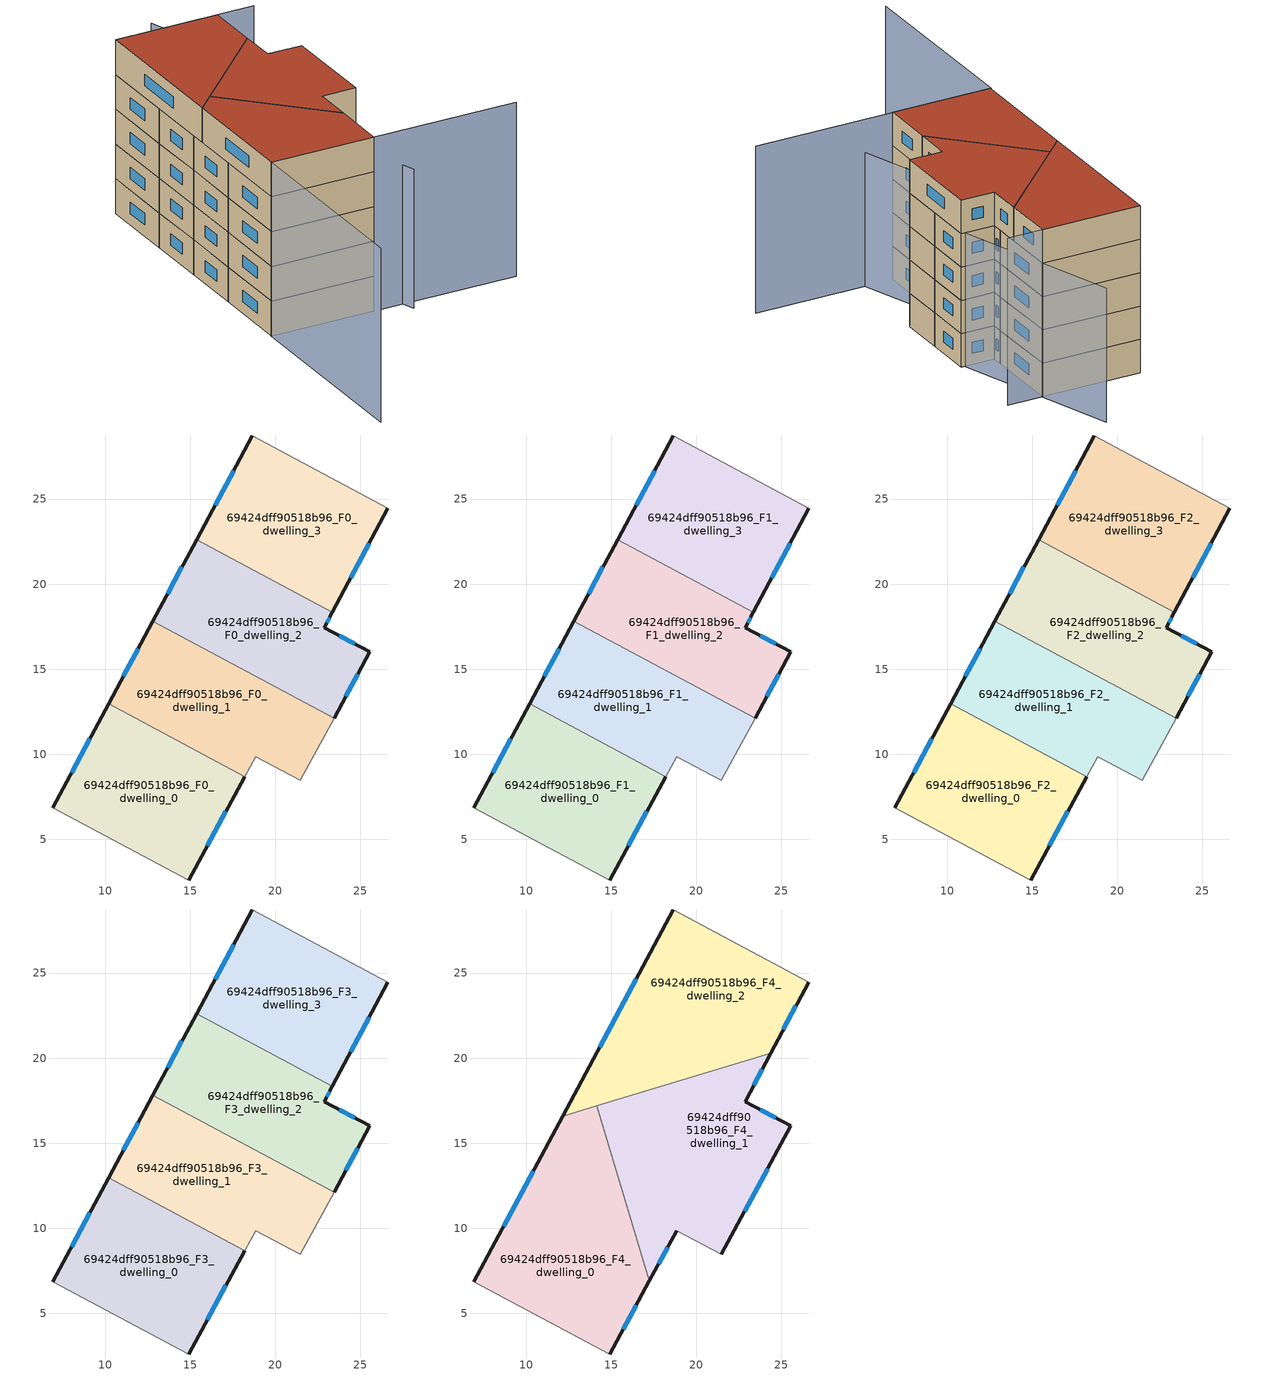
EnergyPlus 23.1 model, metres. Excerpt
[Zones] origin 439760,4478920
69424dff90518b96_F0_dwelling_0
 floor ground (EU_floor_Construction): 18.19,8.66 14.9,2.6 6.92,6.86 10.19,12.95 z0
 wall outside (EU_wall_Construction): 14.9,2.6 18.19,8.66 / 10.19,12.95 6.92,6.86 z0:3
 wall to 69424dff90518b96_F0_dwelling_1 (EU_wall_Construction): 18.19,8.66 10.19,12.95 z0:3
 wall adiabatic (EU_wall_Construction): 6.92,6.86 14.9,2.6 z0:3
 window (EU_Window_Construction): 16,4.63 17.09,6.64 / 9.09,10.92 8.01,8.9 z1:2
69424dff90518b96_F0_dwelling_1
 floor ground (EU_floor_Construction): 23.45,12.11 21.47,8.46 18.84,9.86 18.19,8.66 10.19,12.95 12.8,17.82 z0
 wall outside (EU_wall_Construction): 12.8,17.82 10.19,12.95 z0:3
 wall to 69424dff90518b96_F0_dwelling_2 (EU_wall_Construction): 23.45,12.11 12.8,17.82 z0:3
 wall adiabatic (EU_wall_Construction): 18.19,8.66 18.84,9.86 21.47,8.46 23.45,12.11 z0:3
 window (EU_Window_Construction): 11.92,16.2 11.06,14.58 z1:2
69424dff90518b96_F0_dwelling_2
 floor ground (EU_floor_Construction): 23.34,18.33 22.87,17.44 25.55,16.01 23.45,12.11 12.8,17.82 15.36,22.61 z0
 wall outside (EU_wall_Construction): 15.36,22.61 12.8,17.82 / 23.45,12.11 25.55,16.01 22.87,17.44 23.34,18.33 z0:3
 wall to 69424dff90518b96_F0_dwelling_3 (EU_wall_Construction): 23.34,18.33 15.36,22.61 z0:3
 window (EU_Window_Construction): 14.5,21.01 13.65,19.42 / 23.03,17.74 23.18,18.04 / 24.65,16.49 23.76,16.96 / 24.15,13.42 24.85,14.71 z1:2
69424dff90518b96_F0_dwelling_3
 floor ground (EU_floor_Construction): 26.59,24.46 23.34,18.33 15.36,22.61 18.63,28.71 z0
 wall outside (EU_wall_Construction): 23.34,18.33 26.59,24.46 / 18.63,28.71 15.36,22.61 z0:3
 wall adiabatic (EU_wall_Construction): 26.59,24.46 18.63,28.71 z0:3
 window (EU_Window_Construction): 24.43,20.38 25.51,22.41 / 17.54,26.67 16.46,24.65 z1:2
69424dff90518b96_F1_dwelling_0
 floor to 69424dff90518b96_F0_dwelling_0 (EU_floor_Construction): 18.19,8.66 14.9,2.6 6.92,6.86 10.19,12.95 z3
 wall outside (EU_wall_Construction): 14.9,2.6 18.19,8.66 / 10.19,12.95 6.92,6.86 z3:6
 wall to 69424dff90518b96_F1_dwelling_1 (EU_wall_Construction): 18.19,8.66 10.19,12.95 z3:6
 wall adiabatic (EU_wall_Construction): 6.92,6.86 14.9,2.6 z3:6
 window (EU_Window_Construction): 16,4.63 17.09,6.64 / 9.09,10.92 8.01,8.9 z4:5
69424dff90518b96_F1_dwelling_1
 floor to 69424dff90518b96_F0_dwelling_1 (EU_floor_Construction): 23.45,12.11 21.47,8.46 18.84,9.86 18.19,8.66 10.19,12.95 12.8,17.82 z3
 wall outside (EU_wall_Construction): 12.8,17.82 10.19,12.95 z3:6
 wall to 69424dff90518b96_F1_dwelling_2 (EU_wall_Construction): 23.45,12.11 12.8,17.82 z3:6
 wall adiabatic (EU_wall_Construction): 18.19,8.66 18.84,9.86 21.47,8.46 23.45,12.11 z3:6
 window (EU_Window_Construction): 11.92,16.2 11.06,14.58 z4:5
69424dff90518b96_F1_dwelling_2
 floor to 69424dff90518b96_F0_dwelling_2 (EU_floor_Construction): 23.34,18.33 22.87,17.44 25.55,16.01 23.45,12.11 12.8,17.82 15.36,22.61 z3
 wall outside (EU_wall_Construction): 15.36,22.61 12.8,17.82 / 23.45,12.11 25.55,16.01 22.87,17.44 23.34,18.33 z3:6
 wall to 69424dff90518b96_F1_dwelling_3 (EU_wall_Construction): 23.34,18.33 15.36,22.61 z3:6
 window (EU_Window_Construction): 14.5,21.01 13.65,19.42 / 23.03,17.74 23.18,18.04 / 24.65,16.49 23.76,16.96 / 24.15,13.42 24.85,14.71 z4:5
69424dff90518b96_F1_dwelling_3
 floor to 69424dff90518b96_F0_dwelling_3 (EU_floor_Construction): 26.59,24.46 23.34,18.33 15.36,22.61 18.63,28.71 z3
 wall outside (EU_wall_Construction): 23.34,18.33 26.59,24.46 / 18.63,28.71 15.36,22.61 z3:6
 wall adiabatic (EU_wall_Construction): 26.59,24.46 18.63,28.71 z3:6
 window (EU_Window_Construction): 24.43,20.38 25.51,22.41 / 17.54,26.67 16.46,24.65 z4:5
69424dff90518b96_F2_dwelling_0
 floor to 69424dff90518b96_F1_dwelling_0 (EU_floor_Construction): 18.19,8.66 14.9,2.6 6.92,6.86 10.19,12.95 z6
 wall outside (EU_wall_Construction): 14.9,2.6 18.19,8.66 / 10.19,12.95 6.92,6.86 z6:9
 wall to 69424dff90518b96_F2_dwelling_1 (EU_wall_Construction): 18.19,8.66 10.19,12.95 z6:9
 wall adiabatic (EU_wall_Construction): 6.92,6.86 14.9,2.6 z6:9
 window (EU_Window_Construction): 16,4.63 17.09,6.64 / 9.09,10.92 8.01,8.9 z7:8
69424dff90518b96_F2_dwelling_1
 floor to 69424dff90518b96_F1_dwelling_1 (EU_floor_Construction): 23.45,12.11 21.47,8.46 18.84,9.86 18.19,8.66 10.19,12.95 12.8,17.82 z6
 wall outside (EU_wall_Construction): 12.8,17.82 10.19,12.95 z6:9
 wall to 69424dff90518b96_F2_dwelling_2 (EU_wall_Construction): 23.45,12.11 12.8,17.82 z6:9
 wall adiabatic (EU_wall_Construction): 18.19,8.66 18.84,9.86 21.47,8.46 23.45,12.11 z6:9
 window (EU_Window_Construction): 11.92,16.2 11.06,14.58 z7:8
69424dff90518b96_F2_dwelling_2
 floor to 69424dff90518b96_F1_dwelling_2 (EU_floor_Construction): 23.34,18.33 22.87,17.44 25.55,16.01 23.45,12.11 12.8,17.82 15.36,22.61 z6
 wall outside (EU_wall_Construction): 15.36,22.61 12.8,17.82 / 23.45,12.11 25.55,16.01 22.87,17.44 23.34,18.33 z6:9
 wall to 69424dff90518b96_F2_dwelling_3 (EU_wall_Construction): 23.34,18.33 15.36,22.61 z6:9
 window (EU_Window_Construction): 14.5,21.01 13.65,19.42 / 23.03,17.74 23.18,18.04 / 24.65,16.49 23.76,16.96 / 24.15,13.42 24.85,14.71 z7:8
69424dff90518b96_F2_dwelling_3
 floor to 69424dff90518b96_F1_dwelling_3 (EU_floor_Construction): 26.59,24.46 23.34,18.33 15.36,22.61 18.63,28.71 z6
 wall outside (EU_wall_Construction): 23.34,18.33 26.59,24.46 / 18.63,28.71 15.36,22.61 z6:9
 wall adiabatic (EU_wall_Construction): 26.59,24.46 18.63,28.71 z6:9
 window (EU_Window_Construction): 24.43,20.38 25.51,22.41 / 17.54,26.67 16.46,24.65 z7:8
69424dff90518b96_F3_dwelling_0
 floor to 69424dff90518b96_F2_dwelling_0 (EU_floor_Construction): 18.19,8.66 14.9,2.6 6.92,6.86 10.19,12.95 z9
 wall outside (EU_wall_Construction): 14.9,2.6 18.19,8.66 / 10.19,12.95 6.92,6.86 z9:12
 wall to 69424dff90518b96_F3_dwelling_1 (EU_wall_Construction): 18.19,8.66 10.19,12.95 z9:12
 wall adiabatic (EU_wall_Construction): 6.92,6.86 14.9,2.6 z9:12
 window (EU_Window_Construction): 16,4.63 17.09,6.64 / 9.09,10.92 8.01,8.9 z10:11
69424dff90518b96_F3_dwelling_1
 floor to 69424dff90518b96_F2_dwelling_1 (EU_floor_Construction): 23.45,12.11 21.47,8.46 18.84,9.86 18.19,8.66 10.19,12.95 12.8,17.82 z9
 wall outside (EU_wall_Construction): 12.8,17.82 10.19,12.95 z9:12
 wall to 69424dff90518b96_F3_dwelling_2 (EU_wall_Construction): 23.45,12.11 12.8,17.82 z9:12
 wall adiabatic (EU_wall_Construction): 18.19,8.66 18.84,9.86 21.47,8.46 23.45,12.11 z9:12
 window (EU_Window_Construction): 11.92,16.2 11.06,14.58 z10:11
69424dff90518b96_F3_dwelling_2
 floor to 69424dff90518b96_F2_dwelling_2 (EU_floor_Construction): 23.34,18.33 22.87,17.44 25.55,16.01 23.45,12.11 12.8,17.82 15.36,22.61 z9
 wall outside (EU_wall_Construction): 15.36,22.61 12.8,17.82 / 23.45,12.11 25.55,16.01 22.87,17.44 23.34,18.33 z9:12
 wall to 69424dff90518b96_F3_dwelling_3 (EU_wall_Construction): 23.34,18.33 15.36,22.61 z9:12
 window (EU_Window_Construction): 14.5,21.01 13.65,19.42 / 23.03,17.74 23.18,18.04 / 24.65,16.49 23.76,16.96 / 24.15,13.42 24.85,14.71 z10:11
69424dff90518b96_F3_dwelling_3
 floor to 69424dff90518b96_F2_dwelling_3 (EU_floor_Construction): 26.59,24.46 23.34,18.33 15.36,22.61 18.63,28.71 z9
 wall outside (EU_wall_Construction): 23.34,18.33 26.59,24.46 / 18.63,28.71 15.36,22.61 z9:12
 wall adiabatic (EU_wall_Construction): 26.59,24.46 18.63,28.71 z9:12
 window (EU_Window_Construction): 24.43,20.38 25.51,22.41 / 17.54,26.67 16.46,24.65 z10:11
69424dff90518b96_F4_dwelling_0
 floor to 69424dff90518b96_F3_dwelling_0 (EU_floor_Construction): 16.42,9.61 17.24,6.91 14.9,2.6 6.92,6.86 10.19,12.95 z12
 floor to 69424dff90518b96_F3_dwelling_1 (EU_floor_Construction): 14.17,17.09 16.42,9.61 10.19,12.95 12.14,16.59 14.03,17.16 z12
 wall outside (EU_wall_Construction): 12.14,16.59 6.92,6.86 / 14.9,2.6 17.24,6.91 z12:15
 wall to 69424dff90518b96_F4_dwelling_1 (EU_wall_Construction): 17.24,6.91 14.13,17.19 z12:15
 wall adiabatic (EU_wall_Construction): 6.92,6.86 14.9,2.6 z12:15
 wall to 69424dff90518b96_F4_dwelling_2 (EU_wall_Construction): 14.13,17.19 12.14,16.59 z12:15
 window (EU_Window_Construction): 10.39,13.34 8.66,10.11 / 15.68,4.04 16.46,5.47 z13:14
 roof outside (EU_roof_Construction): 14.9,2.6 17.24,6.91 14.13,17.19 12.14,16.59 6.92,6.86 z15
69424dff90518b96_F4_dwelling_1
 floor to 69424dff90518b96_F3_dwelling_1 (EU_floor_Construction): 23.45,12.11 21.47,8.46 18.84,9.86 18.19,8.66 16.42,9.61 14.17,17.09 z12
 floor to 69424dff90518b96_F3_dwelling_0 (EU_floor_Construction): 18.19,8.66 17.24,6.91 16.42,9.61 z12
 floor to 69424dff90518b96_F3_dwelling_2 (EU_floor_Construction): 23.34,18.33 22.87,17.44 25.55,16.01 23.45,12.11 14.17,17.09 14.13,17.19 21.38,19.38 z12
 floor to 69424dff90518b96_F3_dwelling_3 (EU_floor_Construction): 24.38,20.29 23.34,18.33 21.38,19.38 z12
 wall outside (EU_wall_Construction): 17.24,6.91 18.84,9.86 / 21.47,8.46 25.55,16.01 22.87,17.44 24.38,20.29 z12:15
 wall adiabatic (EU_wall_Construction): 18.84,9.86 21.47,8.46 z12:15
 wall to 69424dff90518b96_F4_dwelling_2 (EU_wall_Construction): 24.38,20.29 14.13,17.19 z12:15
 window (EU_Window_Construction): 17.77,7.9 18.3,8.87 / 23.37,18.39 23.87,19.34 / 24.65,16.49 23.76,16.96 / 22.84,10.99 24.19,13.49 z13:14
 roof outside (EU_roof_Construction): 21.47,8.46 25.55,16.01 22.87,17.44 24.38,20.29 14.13,17.19 17.24,6.91 18.84,9.86 z15
69424dff90518b96_F4_dwelling_2
 floor to 69424dff90518b96_F3_dwelling_2 (EU_floor_Construction): 21.38,19.38 14.03,17.16 12.8,17.82 15.36,22.61 z12
 floor to 69424dff90518b96_F3_dwelling_3 (EU_floor_Construction): 26.59,24.46 24.38,20.29 21.38,19.38 15.36,22.61 18.63,28.71 z12
 floor to 69424dff90518b96_F3_dwelling_1 (EU_floor_Construction): 14.03,17.16 12.14,16.59 12.8,17.82 z12
 wall outside (EU_wall_Construction): 24.38,20.29 26.59,24.46 / 18.63,28.71 12.14,16.59 z12:15
 wall adiabatic (EU_wall_Construction): 26.59,24.46 18.63,28.71 z12:15
 window (EU_Window_Construction): 25.12,21.68 25.85,23.07 / 16.46,24.66 14.31,20.64 z13:14
 roof outside (EU_roof_Construction): 24.38,20.29 26.59,24.46 18.63,28.71 12.14,16.59 z15
shading: 16.98,0.24 19.53,16.19 / 25.16,15.29 27.75,31.3 z0:12; -1.34,-8.46 6.85,6.89 / 6.85,6.89 26.08,-3.36 / 29.45,22.92 18.63,28.71 z0:15
[Building]
EU S2 Campaign: North Axis=0; Terrain=City; Solar Distribution=FullExterior
[Site:Location]
Madrid: Latitude=40.5; Longitude=-3.5; Time Zone=1; Elevation=609
[SizingPeriod:WeatherFileDays]
AnnualSizingPeriod: Begin Month=1; Begin Day of Month=1; End Month=12; End Day of Month=31; Day of Week for Start Day=Monday; Use Weather File Daylight Saving Period=No; Use Weather File Rain and Snow Indicators=No
[MATERIAL]
EU_InternalMass_Material: Roughness=MediumRough; Thickness=0.1; Conductivity=1; Density=1800; Specific Heat=900; Thermal Absorptance=0.9; Solar Absorptance=0.7; Visible Absorptance=0.7
[MATERIAL:NOMASS] Roughness=MediumRough; Thermal Absorptance=0.9; Solar Absorptance=0.7; Visible Absorptance=0.7
Name | Thermal Resistance
EU_wall_NoMass | 0.459673
EU_roof_NoMass | 0.495815
EU_floor_NoMass | 0.788942
[WINDOWMATERIAL:SIMPLEGLAZINGSYSTEM]
EU_Window_SimpleGlazing: UFactor=4.26103; Solar Heat Gain Coefficient=0.85; Visible Transmittance=0.85
[CONSTRUCTION]
EU_wall_Construction: EU_wall_NoMass
EU_roof_Construction: EU_roof_NoMass
EU_floor_Construction: EU_floor_NoMass
EU_InternalMass_Construction: EU_InternalMass_Material
EU_Window_Construction: EU_Window_SimpleGlazing
[ZONE] Type=1; Multiplier=1; Ceiling Height=autocalculate; Floor Area=autocalculate; Part of Total Floor Area=Yes
Name | Volume
69424dff90518b96_F0_dwelling_0; 69424dff90518b96_F1_dwelling_0; 69424dff90518b96_F2_dwelling_0; 69424dff90518b96_F3_dwelling_0 | 187.873
69424dff90518b96_F4_dwelling_0 | 250.515
69424dff90518b96_F0_dwelling_1; 69424dff90518b96_F1_dwelling_1; 69424dff90518b96_F2_dwelling_1; 69424dff90518b96_F3_dwelling_1 | 187.887
69424dff90518b96_F4_dwelling_1 | 250.511
69424dff90518b96_F0_dwelling_2; 69424dff90518b96_F1_dwelling_2; 69424dff90518b96_F2_dwelling_2; 69424dff90518b96_F3_dwelling_2 | 187.885
69424dff90518b96_F4_dwelling_2 | 250.505
69424dff90518b96_F0_dwelling_3; 69424dff90518b96_F1_dwelling_3; 69424dff90518b96_F2_dwelling_3; 69424dff90518b96_F3_dwelling_3 | 187.879
[INTERNALMASS] Construction=EU_InternalMass_Construction
Name | Zone or ZoneList | Surface Area
69424dff90518b96_F0_dwelling_0_EU_InternalMass | 69424dff90518b96_F0_dwelling_0 | 62.6244
69424dff90518b96_F0_dwelling_1_EU_InternalMass | 69424dff90518b96_F0_dwelling_1 | 62.6289
69424dff90518b96_F0_dwelling_2_EU_InternalMass | 69424dff90518b96_F0_dwelling_2 | 62.6282
69424dff90518b96_F0_dwelling_3_EU_InternalMass | 69424dff90518b96_F0_dwelling_3 | 62.6265
69424dff90518b96_F1_dwelling_0_EU_InternalMass | 69424dff90518b96_F1_dwelling_0 | 62.6244
69424dff90518b96_F1_dwelling_1_EU_InternalMass | 69424dff90518b96_F1_dwelling_1 | 62.6289
69424dff90518b96_F1_dwelling_2_EU_InternalMass | 69424dff90518b96_F1_dwelling_2 | 62.6282
69424dff90518b96_F1_dwelling_3_EU_InternalMass | 69424dff90518b96_F1_dwelling_3 | 62.6265
69424dff90518b96_F2_dwelling_0_EU_InternalMass | 69424dff90518b96_F2_dwelling_0 | 62.6244
69424dff90518b96_F2_dwelling_1_EU_InternalMass | 69424dff90518b96_F2_dwelling_1 | 62.6289
69424dff90518b96_F2_dwelling_2_EU_InternalMass | 69424dff90518b96_F2_dwelling_2 | 62.6282
69424dff90518b96_F2_dwelling_3_EU_InternalMass | 69424dff90518b96_F2_dwelling_3 | 62.6265
69424dff90518b96_F3_dwelling_0_EU_InternalMass | 69424dff90518b96_F3_dwelling_0 | 62.6244
69424dff90518b96_F3_dwelling_1_EU_InternalMass | 69424dff90518b96_F3_dwelling_1 | 62.6289
69424dff90518b96_F3_dwelling_2_EU_InternalMass | 69424dff90518b96_F3_dwelling_2 | 62.6282
69424dff90518b96_F3_dwelling_3_EU_InternalMass | 69424dff90518b96_F3_dwelling_3 | 62.6265
69424dff90518b96_F4_dwelling_0_EU_InternalMass | 69424dff90518b96_F4_dwelling_0 | 83.5059
69424dff90518b96_F4_dwelling_1_EU_InternalMass | 69424dff90518b96_F4_dwelling_1 | 83.5029
69424dff90518b96_F4_dwelling_2_EU_InternalMass | 69424dff90518b96_F4_dwelling_2 | 83.5016
[OTHEREQUIPMENT] Fuel Type=Electricity; Design Level Calculation Method=Watts/Area; Power per Zone Floor Area=1; Fraction Latent=0; Fraction Radiant=0; Fraction Lost=0; Carbon Dioxide Generation Rate=0; EndUse Subcategory=EU_Step8_InternalGains
Name | Zone or ZoneList or Space or SpaceList | Schedule
EU_Step8_InternalGain_69424dff90518b96_F0_dwelling_0_f000 | 69424dff90518b96_F0_dwelling_0 | EU_Step8_GainSchedule_69424dff90518b96_F0_dwelling_0_f000
EU_Step8_InternalGain_69424dff90518b96_F0_dwelling_1_f000 | 69424dff90518b96_F0_dwelling_1 | EU_Step8_GainSchedule_69424dff90518b96_F0_dwelling_1_f000
EU_Step8_InternalGain_69424dff90518b96_F0_dwelling_2_f000 | 69424dff90518b96_F0_dwelling_2 | EU_Step8_GainSchedule_69424dff90518b96_F0_dwelling_2_f000
EU_Step8_InternalGain_69424dff90518b96_F0_dwelling_3_f000 | 69424dff90518b96_F0_dwelling_3 | EU_Step8_GainSchedule_69424dff90518b96_F0_dwelling_3_f000
EU_Step8_InternalGain_69424dff90518b96_F1_dwelling_0_f000 | 69424dff90518b96_F1_dwelling_0 | EU_Step8_GainSchedule_69424dff90518b96_F1_dwelling_0_f000
EU_Step8_InternalGain_69424dff90518b96_F1_dwelling_1_f000 | 69424dff90518b96_F1_dwelling_1 | EU_Step8_GainSchedule_69424dff90518b96_F1_dwelling_1_f000
EU_Step8_InternalGain_69424dff90518b96_F1_dwelling_2_f000 | 69424dff90518b96_F1_dwelling_2 | EU_Step8_GainSchedule_69424dff90518b96_F1_dwelling_2_f000
EU_Step8_InternalGain_69424dff90518b96_F1_dwelling_3_f000 | 69424dff90518b96_F1_dwelling_3 | EU_Step8_GainSchedule_69424dff90518b96_F1_dwelling_3_f000
EU_Step8_InternalGain_69424dff90518b96_F2_dwelling_0_f000 | 69424dff90518b96_F2_dwelling_0 | EU_Step8_GainSchedule_69424dff90518b96_F2_dwelling_0_f000
EU_Step8_InternalGain_69424dff90518b96_F2_dwelling_1_f000 | 69424dff90518b96_F2_dwelling_1 | EU_Step8_GainSchedule_69424dff90518b96_F2_dwelling_1_f000
EU_Step8_InternalGain_69424dff90518b96_F2_dwelling_2_f000 | 69424dff90518b96_F2_dwelling_2 | EU_Step8_GainSchedule_69424dff90518b96_F2_dwelling_2_f000
EU_Step8_InternalGain_69424dff90518b96_F2_dwelling_3_f000 | 69424dff90518b96_F2_dwelling_3 | EU_Step8_GainSchedule_69424dff90518b96_F2_dwelling_3_f000
EU_Step8_InternalGain_69424dff90518b96_F3_dwelling_0_f000 | 69424dff90518b96_F3_dwelling_0 | EU_Step8_GainSchedule_69424dff90518b96_F3_dwelling_0_f000
EU_Step8_InternalGain_69424dff90518b96_F3_dwelling_1_f000 | 69424dff90518b96_F3_dwelling_1 | EU_Step8_GainSchedule_69424dff90518b96_F3_dwelling_1_f000
EU_Step8_InternalGain_69424dff90518b96_F3_dwelling_2_f000 | 69424dff90518b96_F3_dwelling_2 | EU_Step8_GainSchedule_69424dff90518b96_F3_dwelling_2_f000
EU_Step8_InternalGain_69424dff90518b96_F3_dwelling_3_f000 | 69424dff90518b96_F3_dwelling_3 | EU_Step8_GainSchedule_69424dff90518b96_F3_dwelling_3_f000
EU_Step8_InternalGain_69424dff90518b96_F4_dwelling_0_f000 | 69424dff90518b96_F4_dwelling_0 | EU_Step8_GainSchedule_69424dff90518b96_F4_dwelling_0_f000
EU_Step8_InternalGain_69424dff90518b96_F4_dwelling_1_f000 | 69424dff90518b96_F4_dwelling_1 | EU_Step8_GainSchedule_69424dff90518b96_F4_dwelling_1_f000
EU_Step8_InternalGain_69424dff90518b96_F4_dwelling_2_f000 | 69424dff90518b96_F4_dwelling_2 | EU_Step8_GainSchedule_69424dff90518b96_F4_dwelling_2_f000
[ZONEVENTILATION:DESIGNFLOWRATE] Schedule=EU_AlwaysOn; Design Flow Rate Calculation Method=AirChanges/Hour; Air Changes per Hour=0.719161; Ventilation Type=Natural; Fan Pressure Rise=0; Fan Total Efficiency=1; Constant Term Coefficient=1; Temperature Term Coefficient=0; Velocity Term Coefficient=0; Velocity Squared Term Coefficient=0; Minimum Indoor Temperature=-100; Maximum Indoor Temperature=100; Delta Temperature=-100; Minimum Outdoor Temperature=-100; Maximum Outdoor Temperature=100; Maximum Wind Speed=40
Name | Zone or ZoneList or Space or SpaceList
EU_ConstantAir_69424dff90518b96_F0_dwelling_0 | 69424dff90518b96_F0_dwelling_0
EU_ConstantAir_69424dff90518b96_F0_dwelling_1 | 69424dff90518b96_F0_dwelling_1
EU_ConstantAir_69424dff90518b96_F0_dwelling_2 | 69424dff90518b96_F0_dwelling_2
EU_ConstantAir_69424dff90518b96_F0_dwelling_3 | 69424dff90518b96_F0_dwelling_3
EU_ConstantAir_69424dff90518b96_F1_dwelling_0 | 69424dff90518b96_F1_dwelling_0
EU_ConstantAir_69424dff90518b96_F1_dwelling_1 | 69424dff90518b96_F1_dwelling_1
EU_ConstantAir_69424dff90518b96_F1_dwelling_2 | 69424dff90518b96_F1_dwelling_2
EU_ConstantAir_69424dff90518b96_F1_dwelling_3 | 69424dff90518b96_F1_dwelling_3
EU_ConstantAir_69424dff90518b96_F2_dwelling_0 | 69424dff90518b96_F2_dwelling_0
EU_ConstantAir_69424dff90518b96_F2_dwelling_1 | 69424dff90518b96_F2_dwelling_1
EU_ConstantAir_69424dff90518b96_F2_dwelling_2 | 69424dff90518b96_F2_dwelling_2
EU_ConstantAir_69424dff90518b96_F2_dwelling_3 | 69424dff90518b96_F2_dwelling_3
EU_ConstantAir_69424dff90518b96_F3_dwelling_0 | 69424dff90518b96_F3_dwelling_0
EU_ConstantAir_69424dff90518b96_F3_dwelling_1 | 69424dff90518b96_F3_dwelling_1
EU_ConstantAir_69424dff90518b96_F3_dwelling_2 | 69424dff90518b96_F3_dwelling_2
EU_ConstantAir_69424dff90518b96_F3_dwelling_3 | 69424dff90518b96_F3_dwelling_3
EU_ConstantAir_69424dff90518b96_F4_dwelling_0 | 69424dff90518b96_F4_dwelling_0
EU_ConstantAir_69424dff90518b96_F4_dwelling_1 | 69424dff90518b96_F4_dwelling_1
EU_ConstantAir_69424dff90518b96_F4_dwelling_2 | 69424dff90518b96_F4_dwelling_2
[HVACTEMPLATE:THERMOSTAT] Constant Heating Setpoint=20; Constant Cooling Setpoint=50
EU_HeatOnly_69424dff90518b96_F0_dwelling_0; EU_HeatOnly_69424dff90518b96_F0_dwelling_1; EU_HeatOnly_69424dff90518b96_F0_dwelling_2; EU_HeatOnly_69424dff90518b96_F0_dwelling_3; EU_HeatOnly_69424dff90518b96_F1_dwelling_0; EU_HeatOnly_69424dff90518b96_F1_dwelling_1; EU_HeatOnly_69424dff90518b96_F1_dwelling_2; EU_HeatOnly_69424dff90518b96_F1_dwelling_3; EU_HeatOnly_69424dff90518b96_F2_dwelling_0; EU_HeatOnly_69424dff90518b96_F2_dwelling_1; EU_HeatOnly_69424dff90518b96_F2_dwelling_2; EU_HeatOnly_69424dff90518b96_F2_dwelling_3; EU_HeatOnly_69424dff90518b96_F3_dwelling_0; EU_HeatOnly_69424dff90518b96_F3_dwelling_1; EU_HeatOnly_69424dff90518b96_F3_dwelling_2; EU_HeatOnly_69424dff90518b96_F3_dwelling_3; EU_HeatOnly_69424dff90518b96_F4_dwelling_0; EU_HeatOnly_69424dff90518b96_F4_dwelling_1; EU_HeatOnly_69424dff90518b96_F4_dwelling_2
[HVACTEMPLATE:ZONE:IDEALLOADSAIRSYSTEM] System Availability Schedule=EU_AlwaysOn; Maximum Heating Supply Air Temperature=50; Minimum Cooling Supply Air Temperature=13; Maximum Heating Supply Air Humidity Ratio=0.0156; Minimum Cooling Supply Air Humidity Ratio=0.0077; Heating Limit=NoLimit; Cooling Limit=NoLimit; Heating Availability Schedule=EU_AlwaysOn; Cooling Availability Schedule=EU_CoolingOff; Dehumidification Control Type=ConstantSensibleHeatRatio; Cooling Sensible Heat Ratio=0.7; Dehumidification Setpoint=60; Humidification Control Type=None; Humidification Setpoint=30; Outdoor Air Method=None; Outdoor Air Flow Rate per Person=0.00944; Outdoor Air Flow Rate per Zone Floor Area=0; Outdoor Air Flow Rate per Zone=0; Demand Controlled Ventilation Type=None; Outdoor Air Economizer Type=NoEconomizer; Heat Recovery Type=None; Sensible Heat Recovery Effectiveness=0.7; Latent Heat Recovery Effectiveness=0.65
Name | Template Thermostat
69424dff90518b96_F0_dwelling_0 | EU_HeatOnly_69424dff90518b96_F0_dwelling_0
69424dff90518b96_F0_dwelling_1 | EU_HeatOnly_69424dff90518b96_F0_dwelling_1
69424dff90518b96_F0_dwelling_2 | EU_HeatOnly_69424dff90518b96_F0_dwelling_2
69424dff90518b96_F0_dwelling_3 | EU_HeatOnly_69424dff90518b96_F0_dwelling_3
69424dff90518b96_F1_dwelling_0 | EU_HeatOnly_69424dff90518b96_F1_dwelling_0
69424dff90518b96_F1_dwelling_1 | EU_HeatOnly_69424dff90518b96_F1_dwelling_1
69424dff90518b96_F1_dwelling_2 | EU_HeatOnly_69424dff90518b96_F1_dwelling_2
69424dff90518b96_F1_dwelling_3 | EU_HeatOnly_69424dff90518b96_F1_dwelling_3
69424dff90518b96_F2_dwelling_0 | EU_HeatOnly_69424dff90518b96_F2_dwelling_0
69424dff90518b96_F2_dwelling_1 | EU_HeatOnly_69424dff90518b96_F2_dwelling_1
69424dff90518b96_F2_dwelling_2 | EU_HeatOnly_69424dff90518b96_F2_dwelling_2
69424dff90518b96_F2_dwelling_3 | EU_HeatOnly_69424dff90518b96_F2_dwelling_3
69424dff90518b96_F3_dwelling_0 | EU_HeatOnly_69424dff90518b96_F3_dwelling_0
69424dff90518b96_F3_dwelling_1 | EU_HeatOnly_69424dff90518b96_F3_dwelling_1
69424dff90518b96_F3_dwelling_2 | EU_HeatOnly_69424dff90518b96_F3_dwelling_2
69424dff90518b96_F3_dwelling_3 | EU_HeatOnly_69424dff90518b96_F3_dwelling_3
69424dff90518b96_F4_dwelling_0 | EU_HeatOnly_69424dff90518b96_F4_dwelling_0
69424dff90518b96_F4_dwelling_1 | EU_HeatOnly_69424dff90518b96_F4_dwelling_1
69424dff90518b96_F4_dwelling_2 | EU_HeatOnly_69424dff90518b96_F4_dwelling_2
[SIZING:ZONE] Zone Cooling Design Supply Air Temperature Input Method=SupplyAirTemperature; Zone Cooling Design Supply Air Temperature=13; Zone Heating Design Supply Air Temperature Input Method=SupplyAirTemperature; Zone Heating Design Supply Air Temperature=50; Zone Cooling Design Supply Air Humidity Ratio=0.008; Zone Heating Design Supply Air Humidity Ratio=0.008; Cooling Design Air Flow Method=DesignDay; Cooling Design Air Flow Rate=0; Cooling Minimum Air Flow per Zone Floor Area=0.000762; Cooling Minimum Air Flow=0; Cooling Minimum Air Flow Fraction=0.2; Heating Design Air Flow Method=DesignDay; Heating Design Air Flow Rate=0; Heating Maximum Air Flow per Zone Floor Area=0.002032; Heating Maximum Air Flow=0.141576; Heating Maximum Air Flow Fraction=0.3; Account for Dedicated Outdoor Air System=No; Dedicated Outdoor Air System Control Strategy=NeutralSupplyAir; Dedicated Outdoor Air Low Setpoint Temperature for Design=autosize; Dedicated Outdoor Air High Setpoint Temperature for Design=autosize; Zone Load Sizing Method=Sensible Load Only No Latent Load; Zone Latent Cooling Design Supply Air Humidity Ratio Input Method=HumidityRatioDifference; Zone Cooling Design Supply Air Humidity Ratio Difference=0.005; Zone Latent Heating Design Supply Air Humidity Ratio Input Method=HumidityRatioDifference; Zone Humidification Design Supply Air Humidity Ratio Difference=0.005
69424dff90518b96_F0_dwelling_0; 69424dff90518b96_F0_dwelling_1; 69424dff90518b96_F0_dwelling_2; 69424dff90518b96_F0_dwelling_3; 69424dff90518b96_F1_dwelling_0; 69424dff90518b96_F1_dwelling_1; 69424dff90518b96_F1_dwelling_2; 69424dff90518b96_F1_dwelling_3; 69424dff90518b96_F2_dwelling_0; 69424dff90518b96_F2_dwelling_1; 69424dff90518b96_F2_dwelling_2; 69424dff90518b96_F2_dwelling_3; 69424dff90518b96_F3_dwelling_0; 69424dff90518b96_F3_dwelling_1; 69424dff90518b96_F3_dwelling_2; 69424dff90518b96_F3_dwelling_3; 69424dff90518b96_F4_dwelling_0; 69424dff90518b96_F4_dwelling_1; 69424dff90518b96_F4_dwelling_2
[SCHEDULE:CONSTANT]
Name | Hourly Value
EU_AlwaysOn | 1
EU_CoolingOff | 0
[SCHEDULE:FILE] Column Number=1; Rows to Skip at Top=0; Number of Hours of Data=8760; Column Separator=Comma; Interpolate to Timestep=No; Minutes per Item=60; Adjust Schedule for Daylight Savings=Yes
Name | File
EU_Step8_GainSchedule_69424dff90518b96_F0_dwelling_0_f000 | ../../schedules/69424dff90518b96/69424dff90518b96_F0_dwelling_0_f000_gain.csv
EU_Step8_GainSchedule_69424dff90518b96_F0_dwelling_1_f000 | ../../schedules/69424dff90518b96/69424dff90518b96_F0_dwelling_1_f000_gain.csv
EU_Step8_GainSchedule_69424dff90518b96_F0_dwelling_2_f000 | ../../schedules/69424dff90518b96/69424dff90518b96_F0_dwelling_2_f000_gain.csv
EU_Step8_GainSchedule_69424dff90518b96_F0_dwelling_3_f000 | ../../schedules/69424dff90518b96/69424dff90518b96_F0_dwelling_3_f000_gain.csv
EU_Step8_GainSchedule_69424dff90518b96_F1_dwelling_0_f000 | ../../schedules/69424dff90518b96/69424dff90518b96_F1_dwelling_0_f000_gain.csv
EU_Step8_GainSchedule_69424dff90518b96_F1_dwelling_1_f000 | ../../schedules/69424dff90518b96/69424dff90518b96_F1_dwelling_1_f000_gain.csv
EU_Step8_GainSchedule_69424dff90518b96_F1_dwelling_2_f000 | ../../schedules/69424dff90518b96/69424dff90518b96_F1_dwelling_2_f000_gain.csv
EU_Step8_GainSchedule_69424dff90518b96_F1_dwelling_3_f000 | ../../schedules/69424dff90518b96/69424dff90518b96_F1_dwelling_3_f000_gain.csv
EU_Step8_GainSchedule_69424dff90518b96_F2_dwelling_0_f000 | ../../schedules/69424dff90518b96/69424dff90518b96_F2_dwelling_0_f000_gain.csv
EU_Step8_GainSchedule_69424dff90518b96_F2_dwelling_1_f000 | ../../schedules/69424dff90518b96/69424dff90518b96_F2_dwelling_1_f000_gain.csv
EU_Step8_GainSchedule_69424dff90518b96_F2_dwelling_2_f000 | ../../schedules/69424dff90518b96/69424dff90518b96_F2_dwelling_2_f000_gain.csv
EU_Step8_GainSchedule_69424dff90518b96_F2_dwelling_3_f000 | ../../schedules/69424dff90518b96/69424dff90518b96_F2_dwelling_3_f000_gain.csv
EU_Step8_GainSchedule_69424dff90518b96_F3_dwelling_0_f000 | ../../schedules/69424dff90518b96/69424dff90518b96_F3_dwelling_0_f000_gain.csv
EU_Step8_GainSchedule_69424dff90518b96_F3_dwelling_1_f000 | ../../schedules/69424dff90518b96/69424dff90518b96_F3_dwelling_1_f000_gain.csv
EU_Step8_GainSchedule_69424dff90518b96_F3_dwelling_2_f000 | ../../schedules/69424dff90518b96/69424dff90518b96_F3_dwelling_2_f000_gain.csv
EU_Step8_GainSchedule_69424dff90518b96_F3_dwelling_3_f000 | ../../schedules/69424dff90518b96/69424dff90518b96_F3_dwelling_3_f000_gain.csv
EU_Step8_GainSchedule_69424dff90518b96_F4_dwelling_0_f000 | ../../schedules/69424dff90518b96/69424dff90518b96_F4_dwelling_0_f000_gain.csv
EU_Step8_GainSchedule_69424dff90518b96_F4_dwelling_1_f000 | ../../schedules/69424dff90518b96/69424dff90518b96_F4_dwelling_1_f000_gain.csv
EU_Step8_GainSchedule_69424dff90518b96_F4_dwelling_2_f000 | ../../schedules/69424dff90518b96/69424dff90518b96_F4_dwelling_2_f000_gain.csv
